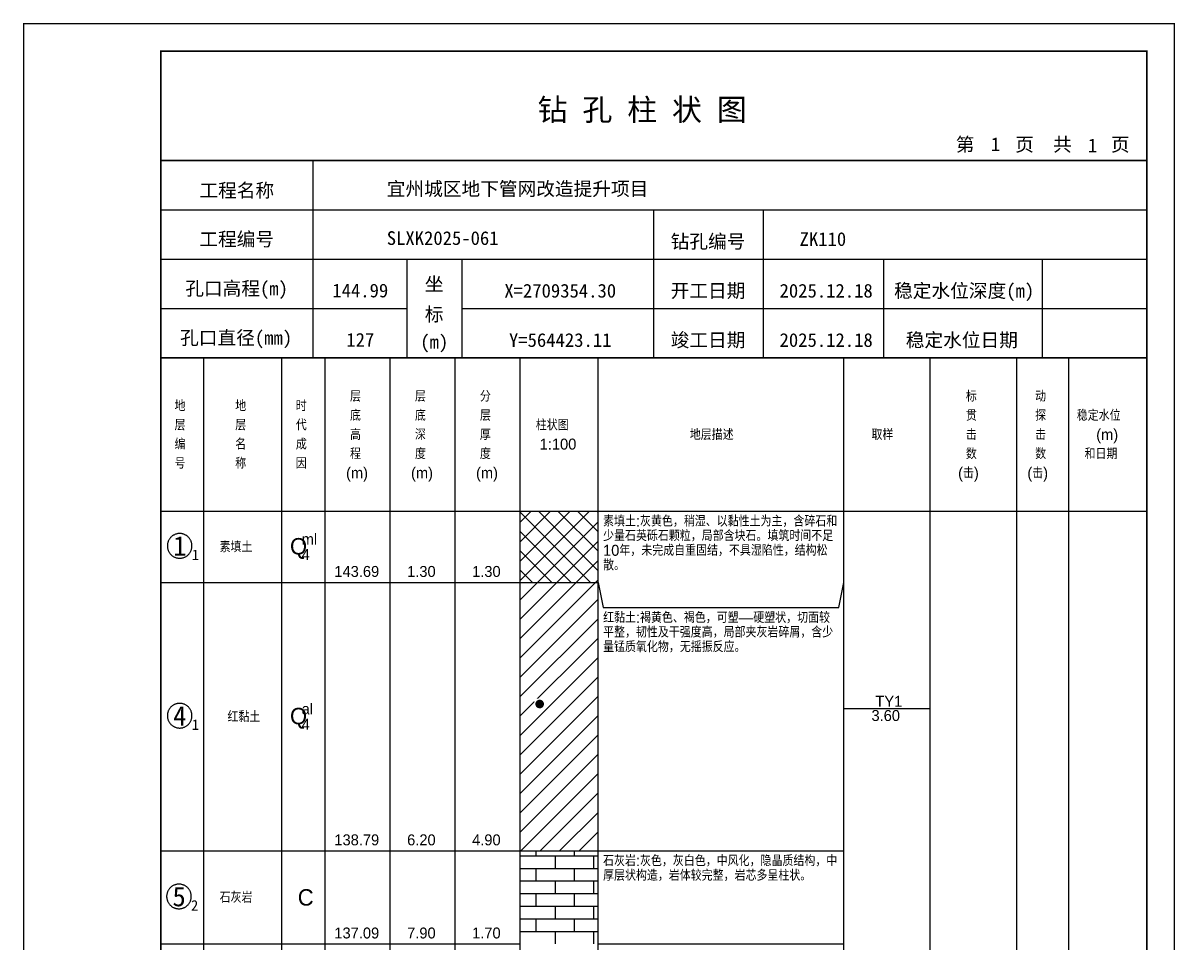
# Model space of a CAD drawing. Header units: millimetres. Extents: x 12489 to 89920, y 4630 to 4927.
# Drawn here: x 58909.3 to 59119.6, y 4758.7 to 4926.8 of the extents above; entities that cross this region are included whole.
import ezdxf
from ezdxf.enums import TextEntityAlignment as Align

# ---------------------------------------------------------------- set-up
doc = ezdxf.new("R2010")
doc.units = ezdxf.units.MM
doc.layers.add('GICAD_QUYANG', color=7, linetype='Continuous')
doc.layers.add('ZZT_TC', color=7, linetype='Continuous')
doc.styles.add('成果图图块', font='', dxfattribs={"height": 2.5})
doc.styles.add('成果图模板', font='')
doc.styles.add('成果图模板标题', font='simhei.ttf')
doc.styles.add('成果图表体', font='Comfont.shx', dxfattribs={"height": 2, "bigfont": 'Hztxt12a.shx'})
doc.styles.get('成果图图块').set_extended_font_data('FangSong_GB2312')
doc.styles.get('成果图模板').set_extended_font_data('FangSong_GB2312')

# ---------------------------------------------------------------- blocks, each defined once
blk = doc.blocks.new('DCBH-1-1-1415', base_point=(0.3, -0.11))
at = {"layer": 'ZZT_TC', "color": 7}
blk.add_polyline3d([(-0.19, 2.31, 0), (-0.3, 2.31, 0), (-0.41, 2.3, 0), (-0.52, 2.29, 0), (-0.63, 2.27, 0), (-0.73, 2.24, 0), (-0.84, 2.21, 0), (-0.95, 2.18, 0), (-1.05, 2.14, 0), (-1.15, 2.09, 0), (-1.25, 2.04, 0), (-1.35, 1.99, 0), (-1.44, 1.93, 0), (-1.53, 1.87, 0), (-1.62, 1.8, 0), (-1.7, 1.73, 0), (-1.78, 1.65, 0), (-1.86, 1.57, 0), (-1.93, 1.49, 0), (-2, 1.4, 0), (-2.06, 1.31, 0), (-2.12, 1.22, 0), (-2.17, 1.12, 0), (-2.22, 1.02, 0), (-2.27, 0.92, 0), (-2.31, 0.82, 0), (-2.34, 0.71, 0), (-2.37, 0.61, 0), (-2.4, 0.5, 0), (-2.41, 0.39, 0), (-2.43, 0.28, 0), (-2.44, 0.17, 0), (-2.44, 0.06, 0), (-2.44, -0.05, 0), (-2.43, -0.16, 0), (-2.41, -0.27, 0), (-2.4, -0.38, 0), (-2.37, -0.49, 0), (-2.34, -0.6, 0), (-2.31, -0.7, 0), (-2.27, -0.8, 0), (-2.22, -0.9, 0), (-2.17, -1, 0), (-2.12, -1.1, 0), (-2.06, -1.19, 0), (-2, -1.28, 0), (-1.93, -1.37, 0), (-1.86, -1.45, 0), (-1.78, -1.53, 0), (-1.7, -1.61, 0), (-1.62, -1.68, 0), (-1.53, -1.75, 0), (-1.44, -1.81, 0), (-1.35, -1.87, 0), (-1.25, -1.93, 0), (-1.15, -1.98, 0), (-1.05, -2.02, 0), (-0.95, -2.06, 0), (-0.84, -2.1, 0), (-0.73, -2.13, 0), (-0.63, -2.15, 0), (-0.52, -2.17, 0), (-0.41, -2.18, 0), (-0.3, -2.19, 0), (-0.19, -2.19, 0), (-0.08, -2.19, 0), (0.03, -2.18, 0), (0.14, -2.17, 0), (0.25, -2.15, 0), (0.36, -2.13, 0), (0.47, -2.1, 0), (0.57, -2.06, 0), (0.67, -2.02, 0), (0.77, -1.98, 0), (0.87, -1.93, 0), (0.97, -1.87, 0), (1.06, -1.81, 0), (1.15, -1.75, 0), (1.24, -1.68, 0), (1.32, -1.61, 0), (1.4, -1.53, 0), (1.48, -1.45, 0), (1.55, -1.37, 0), (1.62, -1.28, 0), (1.68, -1.19, 0), (1.74, -1.1, 0), (1.8, -1, 0), (1.85, -0.9, 0), (1.89, -0.8, 0), (1.93, -0.7, 0), (1.97, -0.6, 0), (2, -0.49, 0), (2.02, -0.38, 0), (2.04, -0.27, 0), (2.05, -0.16, 0), (2.06, -0.05, 0), (2.06, 0.06, 0), (2.06, 0.17, 0), (2.05, 0.28, 0), (2.04, 0.39, 0), (2.02, 0.5, 0), (2, 0.61, 0), (1.97, 0.71, 0), (1.93, 0.82, 0), (1.89, 0.92, 0), (1.85, 1.02, 0), (1.8, 1.12, 0), (1.74, 1.22, 0), (1.68, 1.31, 0), (1.62, 1.4, 0), (1.55, 1.49, 0), (1.48, 1.57, 0), (1.4, 1.65, 0), (1.32, 1.73, 0), (1.24, 1.8, 0), (1.15, 1.87, 0), (1.06, 1.93, 0), (0.97, 1.99, 0), (0.87, 2.04, 0), (0.77, 2.09, 0), (0.67, 2.14, 0), (0.57, 2.18, 0), (0.47, 2.21, 0), (0.36, 2.24, 0), (0.25, 2.27, 0), (0.14, 2.29, 0), (0.03, 2.3, 0), (-0.08, 2.31, 0), (-0.19, 2.31, 0)], dxfattribs=at)
at = {"style": '成果图图块'}
blk.add_text('1', height=3.57, dxfattribs=at).set_placement((-0.16, -1.74), align=Align.CENTER)
blk.add_text('1', height=1.91, dxfattribs=at).set_placement((2.03, -2.53))
blk = doc.blocks.new('DCBH-1-1-1416', base_point=(0.3, -0.11))
at = {"layer": 'ZZT_TC', "color": 7}
blk.add_polyline3d([(-0.19, 2.31, 0), (-0.3, 2.31, 0), (-0.41, 2.3, 0), (-0.52, 2.29, 0), (-0.63, 2.27, 0), (-0.73, 2.24, 0), (-0.84, 2.21, 0), (-0.95, 2.18, 0), (-1.05, 2.14, 0), (-1.15, 2.09, 0), (-1.25, 2.04, 0), (-1.35, 1.99, 0), (-1.44, 1.93, 0), (-1.53, 1.87, 0), (-1.62, 1.8, 0), (-1.7, 1.73, 0), (-1.78, 1.65, 0), (-1.86, 1.57, 0), (-1.93, 1.49, 0), (-2, 1.4, 0), (-2.06, 1.31, 0), (-2.12, 1.22, 0), (-2.17, 1.12, 0), (-2.22, 1.02, 0), (-2.27, 0.92, 0), (-2.31, 0.82, 0), (-2.34, 0.71, 0), (-2.37, 0.61, 0), (-2.4, 0.5, 0), (-2.41, 0.39, 0), (-2.43, 0.28, 0), (-2.44, 0.17, 0), (-2.44, 0.06, 0), (-2.44, -0.05, 0), (-2.43, -0.16, 0), (-2.41, -0.27, 0), (-2.4, -0.38, 0), (-2.37, -0.49, 0), (-2.34, -0.6, 0), (-2.31, -0.7, 0), (-2.27, -0.8, 0), (-2.22, -0.9, 0), (-2.17, -1, 0), (-2.12, -1.1, 0), (-2.06, -1.19, 0), (-2, -1.28, 0), (-1.93, -1.37, 0), (-1.86, -1.45, 0), (-1.78, -1.53, 0), (-1.7, -1.61, 0), (-1.62, -1.68, 0), (-1.53, -1.75, 0), (-1.44, -1.81, 0), (-1.35, -1.87, 0), (-1.25, -1.93, 0), (-1.15, -1.98, 0), (-1.05, -2.02, 0), (-0.95, -2.06, 0), (-0.84, -2.1, 0), (-0.73, -2.13, 0), (-0.63, -2.15, 0), (-0.52, -2.17, 0), (-0.41, -2.18, 0), (-0.3, -2.19, 0), (-0.19, -2.19, 0), (-0.08, -2.19, 0), (0.03, -2.18, 0), (0.14, -2.17, 0), (0.25, -2.15, 0), (0.36, -2.13, 0), (0.47, -2.1, 0), (0.57, -2.06, 0), (0.67, -2.02, 0), (0.77, -1.98, 0), (0.87, -1.93, 0), (0.97, -1.87, 0), (1.06, -1.81, 0), (1.15, -1.75, 0), (1.24, -1.68, 0), (1.32, -1.61, 0), (1.4, -1.53, 0), (1.48, -1.45, 0), (1.55, -1.37, 0), (1.62, -1.28, 0), (1.68, -1.19, 0), (1.74, -1.1, 0), (1.8, -1, 0), (1.85, -0.9, 0), (1.89, -0.8, 0), (1.93, -0.7, 0), (1.97, -0.6, 0), (2, -0.49, 0), (2.02, -0.38, 0), (2.04, -0.27, 0), (2.05, -0.16, 0), (2.06, -0.05, 0), (2.06, 0.06, 0), (2.06, 0.17, 0), (2.05, 0.28, 0), (2.04, 0.39, 0), (2.02, 0.5, 0), (2, 0.61, 0), (1.97, 0.71, 0), (1.93, 0.82, 0), (1.89, 0.92, 0), (1.85, 1.02, 0), (1.8, 1.12, 0), (1.74, 1.22, 0), (1.68, 1.31, 0), (1.62, 1.4, 0), (1.55, 1.49, 0), (1.48, 1.57, 0), (1.4, 1.65, 0), (1.32, 1.73, 0), (1.24, 1.8, 0), (1.15, 1.87, 0), (1.06, 1.93, 0), (0.97, 1.99, 0), (0.87, 2.04, 0), (0.77, 2.09, 0), (0.67, 2.14, 0), (0.57, 2.18, 0), (0.47, 2.21, 0), (0.36, 2.24, 0), (0.25, 2.27, 0), (0.14, 2.29, 0), (0.03, 2.3, 0), (-0.08, 2.31, 0), (-0.19, 2.31, 0)], dxfattribs=at)
at = {"style": '成果图图块'}
blk.add_text('4', height=3.57, dxfattribs=at).set_placement((-0.16, -1.74), align=Align.CENTER)
blk.add_text('1', height=1.91, dxfattribs=at).set_placement((2.03, -2.53))
blk = doc.blocks.new('DCBH-1-1-1417', base_point=(0.43, -0.11))
at = {"layer": 'ZZT_TC', "color": 7}
blk.add_polyline3d([(-0.19, 2.31, 0), (-0.3, 2.31, 0), (-0.41, 2.3, 0), (-0.52, 2.29, 0), (-0.63, 2.27, 0), (-0.73, 2.24, 0), (-0.84, 2.21, 0), (-0.95, 2.18, 0), (-1.05, 2.14, 0), (-1.15, 2.09, 0), (-1.25, 2.04, 0), (-1.35, 1.99, 0), (-1.44, 1.93, 0), (-1.53, 1.87, 0), (-1.62, 1.8, 0), (-1.7, 1.73, 0), (-1.78, 1.65, 0), (-1.86, 1.57, 0), (-1.93, 1.49, 0), (-2, 1.4, 0), (-2.06, 1.31, 0), (-2.12, 1.22, 0), (-2.17, 1.12, 0), (-2.22, 1.02, 0), (-2.27, 0.92, 0), (-2.31, 0.82, 0), (-2.34, 0.71, 0), (-2.37, 0.61, 0), (-2.4, 0.5, 0), (-2.41, 0.39, 0), (-2.43, 0.28, 0), (-2.44, 0.17, 0), (-2.44, 0.06, 0), (-2.44, -0.05, 0), (-2.43, -0.16, 0), (-2.41, -0.27, 0), (-2.4, -0.38, 0), (-2.37, -0.49, 0), (-2.34, -0.6, 0), (-2.31, -0.7, 0), (-2.27, -0.8, 0), (-2.22, -0.9, 0), (-2.17, -1, 0), (-2.12, -1.1, 0), (-2.06, -1.19, 0), (-2, -1.28, 0), (-1.93, -1.37, 0), (-1.86, -1.45, 0), (-1.78, -1.53, 0), (-1.7, -1.61, 0), (-1.62, -1.68, 0), (-1.53, -1.75, 0), (-1.44, -1.81, 0), (-1.35, -1.87, 0), (-1.25, -1.93, 0), (-1.15, -1.98, 0), (-1.05, -2.02, 0), (-0.95, -2.06, 0), (-0.84, -2.1, 0), (-0.73, -2.13, 0), (-0.63, -2.15, 0), (-0.52, -2.17, 0), (-0.41, -2.18, 0), (-0.3, -2.19, 0), (-0.19, -2.19, 0), (-0.08, -2.19, 0), (0.03, -2.18, 0), (0.14, -2.17, 0), (0.25, -2.15, 0), (0.36, -2.13, 0), (0.47, -2.1, 0), (0.57, -2.06, 0), (0.67, -2.02, 0), (0.77, -1.98, 0), (0.87, -1.93, 0), (0.97, -1.87, 0), (1.06, -1.81, 0), (1.15, -1.75, 0), (1.24, -1.68, 0), (1.32, -1.61, 0), (1.4, -1.53, 0), (1.48, -1.45, 0), (1.55, -1.37, 0), (1.62, -1.28, 0), (1.68, -1.19, 0), (1.74, -1.1, 0), (1.8, -1, 0), (1.85, -0.9, 0), (1.89, -0.8, 0), (1.93, -0.7, 0), (1.97, -0.6, 0), (2, -0.49, 0), (2.02, -0.38, 0), (2.04, -0.27, 0), (2.05, -0.16, 0), (2.06, -0.05, 0), (2.06, 0.06, 0), (2.06, 0.17, 0), (2.05, 0.28, 0), (2.04, 0.39, 0), (2.02, 0.5, 0), (2, 0.61, 0), (1.97, 0.71, 0), (1.93, 0.82, 0), (1.89, 0.92, 0), (1.85, 1.02, 0), (1.8, 1.12, 0), (1.74, 1.22, 0), (1.68, 1.31, 0), (1.62, 1.4, 0), (1.55, 1.49, 0), (1.48, 1.57, 0), (1.4, 1.65, 0), (1.32, 1.73, 0), (1.24, 1.8, 0), (1.15, 1.87, 0), (1.06, 1.93, 0), (0.97, 1.99, 0), (0.87, 2.04, 0), (0.77, 2.09, 0), (0.67, 2.14, 0), (0.57, 2.18, 0), (0.47, 2.21, 0), (0.36, 2.24, 0), (0.25, 2.27, 0), (0.14, 2.29, 0), (0.03, 2.3, 0), (-0.08, 2.31, 0), (-0.19, 2.31, 0)], dxfattribs=at)
at = {"style": '成果图图块'}
blk.add_text('5', height=3.57, dxfattribs=at).set_placement((-0.16, -1.74), align=Align.CENTER)
blk.add_text('2', height=1.91, dxfattribs=at).set_placement((2.03, -2.53))
blk = doc.blocks.new('gkqy1.dwg', base_point=(0.8, 0))
blk.add_wipeout([(-0.2, -0.2), (1.8, -0.2), (1.8, 1.8), (-0.2, 1.8)])
at = {"layer": 'GICAD_QUYANG'}
h = blk.add_hatch(color=7, dxfattribs=at)
edge = h.paths.add_edge_path()
edge.add_arc((0.8, 0.8), 0.8, 0, 360)
blk = doc.blocks.new('钻孔柱状图路桥昇龙制图梁世成校核莫家里.dwg212', base_point=(25, 236))
for p, q in [((52.82, 236), (52.82, 272)), ((25, 263), (205, 263)), ((115, 236), (115, 263)), ((135, 236), (135, 263)), ((25, 254), (205, 254)), ((70, 236), (70, 254)), ((80, 236), (80, 254)), ((157, 236), (157, 254)), ((185.95, 236), (185.95, 254)), ((25, 245), (70, 245)), ((80, 245), (205, 245))]:
    blk.add_line(p, q)
for points, const_width in [([(0, 0), (210, 0), (210, 297), (0, 297)], 0.25), ([(25, 5), (205, 5), (205, 292), (25, 292)], 0.3)]:
    blk.add_lwpolyline(points, close=True, dxfattribs=dict(const_width=const_width))
at = {"const_width": 0.3}
for points in [[(25, 272), (205, 272)], [(25, 236), (205, 236)]]:
    blk.add_lwpolyline(points, dxfattribs=at)
for s, height, style, p in [('钻 孔 柱 状 图', 4, '成果图模板标题', (93.8, 279.31)), ('第', 2.5, '成果图模板', (170.12, 273.7)), ('页', 2.5, '成果图模板', (180.96, 273.7)), ('共', 2.5, '成果图模板', (187.88, 273.7)), ('页', 2.5, '成果图模板', (198.44, 273.7)), ('工程名称', 2.5, '成果图模板', (32.07, 265.32)), ('宜州城区地下管网改造提升项目', 2.5, '成果图模板', (66.26, 265.61)), ('工程编号', 2.5, '成果图模板', (32.05, 256.41)), ('SLXK2025-061', 2.5, '成果图模板', (66.26, 256.61)), ('钻孔编号', 2.5, '成果图模板', (118.08, 256)), ('ZK110', 2.5, '成果图模板', (141.61, 256.43)), ('孔口高程(m)', 2.5, '成果图模板', (29.48, 247.41)), ('坐', 2.5, '成果图模板', (73.21, 248.24)), ('开工日期', 2.5, '成果图模板', (118.08, 247)), ('稳定水位深度(m)', 2.5, '成果图模板', (158.86, 247)), ('标', 2.5, '成果图模板', (73.21, 242.7)), ('孔口直径(mm)', 2.5, '成果图模板', (28.54, 238.41)), ('(m) ', 2.5, '成果图模板', (72.38, 237.65)), ('竣工日期', 2.5, '成果图模板', (118.08, 238)), ('稳定水位日期', 2.5, '成果图模板', (160.99, 238))]:
    blk.add_text(s, height=height, dxfattribs=dict(style=style)).set_placement(p)
at = {"style": '成果图模板'}
for s, p in [('1', (177.35, 273.74)), ('1', (195.08, 273.53)), ('144.99', (61.43, 247.04)), ('X=2709354.30', (97.92, 247)), ('2025.12.18', (146.46, 247)), ('127', (61.43, 238.04)), ('Y=564423.11', (97.92, 238)), ('2025.12.18', (146.46, 238))]:
    blk.add_text(s, height=2.5, dxfattribs=at).set_placement(p, align=Align.CENTER)

msp = doc.modelspace()

# ---------------------------------------------------------------- hatches: boundary and pattern name
at = {"linetype": 'Continuous'}
h = msp.add_hatch(dxfattribs=at)
h.set_pattern_fill('GKSTT', scale=0.5, style=0, pattern_type=2)
h.set_pattern_definition([(45, (0, 0), (-1.76776695, 1.76776695), []), (135, (0, 0), (-1.76776695, -1.76776695), [])])
h.paths.add_polyline_path([(59000.06, 4824.71), (59014.29, 4824.71), (59014.29, 4837.71), (59000.06, 4837.71)])
h = msp.add_hatch(dxfattribs=at)
h.set_pattern_fill('GKNXT', scale=0.5, style=0, pattern_type=2)
h.set_pattern_definition([(45, (0, 0), (-1.76776695, 1.76776695), [])])
h.paths.add_polyline_path([(59000.06, 4775.71), (59014.29, 4775.71), (59014.29, 4824.71), (59000.06, 4824.71)])
h = msp.add_hatch(dxfattribs=at)
h.set_pattern_fill('GKSHY', scale=0.5, style=0, pattern_type=2)
h.set_pattern_definition([(0, (0, 0), (0, 2.3), []), (90, (0, 0), (-3.5, 2.3), [2.3, -2.3])])
h.paths.add_polyline_path([(59000.06, 4758.71), (59014.29, 4758.71), (59014.29, 4775.71), (59000.06, 4775.71)])

# ---------------------------------------------------------------- linework, layer by layer
at = {"color": 0}
for p, q in [((58934.45, 4837.71), (58942.35, 4837.71)), ((58934.45, 4824.71), (58934.45, 4837.71)), ((58942.35, 4824.71), (58942.35, 4837.71)), ((58934.45, 4824.71), (58942.35, 4824.71)), ((58934.45, 4824.71), (58942.35, 4824.71)), ((58934.45, 4775.71), (58934.45, 4824.71)), ((58942.35, 4775.71), (58942.35, 4824.71)), ((58934.45, 4775.71), (58942.35, 4775.71)), ((58934.45, 4775.71), (58942.35, 4775.71)), ((58934.45, 4758.71), (58934.45, 4775.71)), ((58942.35, 4758.71), (58942.35, 4775.71)), ((58934.45, 4758.71), (58942.35, 4758.71))]:
    msp.add_line(p, q, dxfattribs=at)
for points in [[(58934.45, 4865.71), (58942.35, 4865.71)], [(58934.45, 4837.71), (58934.45, 4865.71)], [(58942.35, 4837.71), (58942.35, 4865.71)], [(58942.35, 4865.71), (58956.58, 4865.71)], [(58942.35, 4837.71), (58942.35, 4865.71)], [(58956.58, 4837.71), (58956.58, 4865.71)], [(58956.58, 4865.71), (58964.49, 4865.71)], [(58956.58, 4837.71), (58956.58, 4865.71)], [(58964.49, 4837.71), (58964.49, 4865.71)], [(58964.49, 4865.71), (58976.35, 4865.71)], [(58964.49, 4837.71), (58964.49, 4865.71)], [(58976.35, 4837.71), (58976.35, 4865.71)], [(58976.35, 4865.71), (58988.2, 4865.71)], [(58976.35, 4837.71), (58976.35, 4865.71)], [(58988.2, 4837.71), (58988.2, 4865.71)], [(58988.2, 4865.71), (59000.06, 4865.71)], [(58988.2, 4837.71), (58988.2, 4865.71)], [(59000.06, 4837.71), (59000.06, 4865.71)], [(59000.06, 4865.71), (59014.29, 4865.71)], [(59000.06, 4837.71), (59000.06, 4865.71)], [(59014.29, 4837.71), (59014.29, 4865.71)], [(59014.29, 4865.71), (59059.11, 4865.71)], [(59014.29, 4837.71), (59014.29, 4865.71)], [(59059.11, 4837.71), (59059.11, 4865.71)], [(59059.11, 4865.71), (59074.92, 4865.71)], [(59059.11, 4837.71), (59059.11, 4865.71)], [(59074.92, 4837.71), (59074.92, 4865.71)], [(59074.92, 4865.71), (59090.73, 4865.71)], [(59074.92, 4837.71), (59074.92, 4865.71)], [(59090.73, 4837.71), (59090.73, 4865.71)], [(59090.73, 4865.71), (59100.22, 4865.71)], [(59090.73, 4837.71), (59090.73, 4865.71)], [(59100.22, 4837.71), (59100.22, 4865.71)], [(59100.22, 4865.71), (59114.45, 4865.71)], [(59100.22, 4837.71), (59100.22, 4865.71)], [(59114.45, 4837.71), (59114.45, 4865.71)], [(58934.45, 4837.71), (58942.35, 4837.71)], [(58934.45, 4643.71), (58934.45, 4837.71)], [(58934.45, 4837.71), (58942.35, 4837.71)], [(58942.35, 4643.71), (58942.35, 4837.71)], [(58942.35, 4837.71), (58956.58, 4837.71)], [(58942.35, 4643.71), (58942.35, 4837.71)], [(58942.35, 4837.71), (58956.58, 4837.71)], [(58942.35, 4837.71), (58956.58, 4837.71)], [(58942.35, 4824.71), (58942.35, 4837.71)], [(58956.58, 4643.71), (58956.58, 4837.71)], [(58956.58, 4824.71), (58956.58, 4837.71)], [(58956.58, 4837.71), (58964.49, 4837.71)], [(58956.58, 4643.71), (58956.58, 4837.71)], [(58956.58, 4837.71), (58964.49, 4837.71)], [(58956.58, 4837.71), (58964.49, 4837.71)], [(58956.58, 4824.71), (58956.58, 4837.71)], [(58964.49, 4643.71), (58964.49, 4837.71)], [(58964.49, 4824.71), (58964.49, 4837.71)], [(58964.49, 4837.71), (58976.35, 4837.71)], [(58964.49, 4643.71), (58964.49, 4837.71)], [(58964.49, 4837.71), (58976.35, 4837.71)], [(58964.49, 4837.71), (58976.35, 4837.71)], [(58964.49, 4824.71), (58964.49, 4837.71)], [(58976.35, 4643.71), (58976.35, 4837.71)], [(58976.35, 4824.71), (58976.35, 4837.71)], [(58976.35, 4837.71), (58988.2, 4837.71)], [(58976.35, 4643.71), (58976.35, 4837.71)], [(58976.35, 4837.71), (58988.2, 4837.71)], [(58976.35, 4837.71), (58988.2, 4837.71)], [(58976.35, 4824.71), (58976.35, 4837.71)], [(58988.2, 4643.71), (58988.2, 4837.71)], [(58988.2, 4824.71), (58988.2, 4837.71)], [(58988.2, 4837.71), (59000.06, 4837.71)], [(58988.2, 4643.71), (58988.2, 4837.71)], [(58988.2, 4837.71), (59000.06, 4837.71)], [(58988.2, 4837.71), (59000.06, 4837.71)], [(58988.2, 4824.71), (58988.2, 4837.71)], [(59000.06, 4643.71), (59000.06, 4837.71)], [(59000.06, 4824.71), (59000.06, 4837.71)], [(59000.06, 4837.71), (59014.29, 4837.71)], [(59000.06, 4643.71), (59000.06, 4837.71)], [(59000.06, 4837.71), (59014.29, 4837.71)], [(59014.29, 4643.71), (59014.29, 4837.71)], [(59014.29, 4837.71), (59059.11, 4837.71)], [(59014.29, 4643.71), (59014.29, 4837.71)], [(59014.29, 4837.71), (59059.11, 4837.71)], [(59014.29, 4824.71), (59014.29, 4837.71)], [(59059.11, 4643.71), (59059.11, 4837.71)], [(59059.11, 4824.71), (59059.11, 4837.71)], [(59059.11, 4837.71), (59074.92, 4837.71)], [(59059.11, 4643.71), (59059.11, 4837.71)], [(59059.11, 4837.71), (59074.92, 4837.71)], [(59074.92, 4643.71), (59074.92, 4837.71)], [(59074.92, 4837.71), (59090.73, 4837.71)], [(59074.92, 4643.71), (59074.92, 4837.71)], [(59074.92, 4837.71), (59090.73, 4837.71)], [(59090.73, 4643.71), (59090.73, 4837.71)], [(59090.73, 4837.71), (59100.22, 4837.71)], [(59090.73, 4643.71), (59090.73, 4837.71)], [(59090.73, 4837.71), (59100.22, 4837.71)], [(59100.22, 4643.71), (59100.22, 4837.71)], [(59100.22, 4837.71), (59114.45, 4837.71)], [(59100.22, 4643.71), (59100.22, 4837.71)], [(59100.22, 4837.71), (59114.45, 4837.71)], [(59114.45, 4643.71), (59114.45, 4837.71)], [(58942.35, 4824.71), (58956.58, 4824.71)], [(58942.35, 4824.71), (58956.58, 4824.71)], [(58942.35, 4775.71), (58942.35, 4824.71)], [(58956.58, 4775.71), (58956.58, 4824.71)], [(58956.58, 4824.71), (58964.49, 4824.71)], [(58956.58, 4824.71), (58964.49, 4824.71)], [(58956.58, 4775.71), (58956.58, 4824.71)], [(58964.49, 4775.71), (58964.49, 4824.71)], [(58964.49, 4824.71), (58976.35, 4824.71)], [(58964.49, 4824.71), (58976.35, 4824.71)], [(58964.49, 4775.71), (58964.49, 4824.71)], [(58976.35, 4775.71), (58976.35, 4824.71)], [(58976.35, 4824.71), (58988.2, 4824.71)], [(58976.35, 4824.71), (58988.2, 4824.71)], [(58976.35, 4775.71), (58976.35, 4824.71)], [(58988.2, 4775.71), (58988.2, 4824.71)], [(58988.2, 4824.71), (59000.06, 4824.71)], [(58988.2, 4824.71), (59000.06, 4824.71)], [(58988.2, 4775.71), (58988.2, 4824.71)], [(59000.06, 4775.71), (59000.06, 4824.71)], [(59014.29, 4824.71), (59015.19, 4820.11)], [(59014.29, 4775.71), (59014.29, 4824.71)], [(59058.22, 4820.11), (59059.11, 4824.71)], [(59059.11, 4775.71), (59059.11, 4824.71)], [(59015.19, 4820.11), (59058.22, 4820.11)], [(59059.11, 4801.71), (59074.92, 4801.71)], [(58942.35, 4775.71), (58956.58, 4775.71)], [(58942.35, 4775.71), (58956.58, 4775.71)], [(58942.35, 4758.71), (58942.35, 4775.71)], [(58956.58, 4758.71), (58956.58, 4775.71)], [(58956.58, 4775.71), (58964.49, 4775.71)], [(58956.58, 4775.71), (58964.49, 4775.71)], [(58956.58, 4758.71), (58956.58, 4775.71)], [(58964.49, 4758.71), (58964.49, 4775.71)], [(58964.49, 4775.71), (58976.35, 4775.71)], [(58964.49, 4775.71), (58976.35, 4775.71)], [(58964.49, 4758.71), (58964.49, 4775.71)], [(58976.35, 4758.71), (58976.35, 4775.71)], [(58976.35, 4775.71), (58988.2, 4775.71)], [(58976.35, 4775.71), (58988.2, 4775.71)], [(58976.35, 4758.71), (58976.35, 4775.71)], [(58988.2, 4758.71), (58988.2, 4775.71)], [(58988.2, 4775.71), (59000.06, 4775.71)], [(58988.2, 4775.71), (59000.06, 4775.71)], [(58988.2, 4758.71), (58988.2, 4775.71)], [(59000.06, 4758.71), (59000.06, 4775.71)], [(59014.29, 4775.71), (59059.11, 4775.71)], [(59014.29, 4775.71), (59059.11, 4775.71)], [(59014.29, 4758.71), (59014.29, 4775.71)], [(59059.11, 4758.71), (59059.11, 4775.71)], [(58942.35, 4758.71), (58956.58, 4758.71)], [(58956.58, 4758.71), (58964.49, 4758.71)], [(58964.49, 4758.71), (58976.35, 4758.71)], [(58976.35, 4758.71), (58988.2, 4758.71)], [(58988.2, 4758.71), (59000.06, 4758.71)], [(59014.29, 4758.71), (59059.11, 4758.71)]]:
    msp.add_lwpolyline(points, dxfattribs=at)
at = {"color": 7, "flags": 128}
for points in [[(59000.06, 4824.71), (59014.29, 4824.71)], [(59000.06, 4775.71), (59014.29, 4775.71)]]:
    msp.add_lwpolyline(points, dxfattribs=at)

# ---------------------------------------------------------------- block references
for name, p in [('DCBH-1-1-1415', (58938.4, 4831.21)), ('DCBH-1-1-1416', (58938.4, 4800.21)), ('DCBH-1-1-1417', (58938.4, 4767.21))]:
    msp.add_blockref(name, p)

# ---------------------------------------------------------------- texts
at = {"color": 0, "style": '成果图表体'}
for s, height, p in [('层', 2, (58969, 4857.71)), ('层', 2, (58980.85, 4857.71)), ('分', 2, (58992.71, 4857.71)), ('标', 2, (59081.41, 4857.71)), ('动', 2, (59094.05, 4857.71)), ('地', 2, (58936.98, 4855.96)), ('地', 2, (58948.05, 4855.96)), ('时', 2, (58959.11, 4855.96)), ('底', 2, (58969, 4854.21)), ('底', 2, (58980.85, 4854.21)), ('层', 2, (58992.71, 4854.21)), ('贯', 2, (59081.41, 4854.21)), ('探', 2, (59094.05, 4854.21)), ('稳定水位', 2, (59101.65, 4854.21)), ('层', 2, (58936.98, 4852.46)), ('层', 2, (58948.05, 4852.46)), ('代', 2, (58959.11, 4852.46)), ('高', 2, (58969, 4850.71)), ('深', 2, (58980.85, 4850.71)), ('厚', 2, (58992.71, 4850.71)), ('柱状图', 2, (59002.91, 4852.46)), ('地层描述', 2, (59031.02, 4850.71)), ('取样', 2, (59064.18, 4850.71)), ('击', 2, (59081.41, 4850.71)), ('击', 2, (59094.05, 4850.71)), ('(m)', 2, (59105.2, 4850.71)), ('编', 2, (58936.98, 4848.96)), ('名', 2, (58948.05, 4848.96)), ('成', 2, (58959.11, 4848.96)), ('1:100', 2, (59003.62, 4848.96)), ('程', 2, (58969, 4847.21)), ('度', 2, (58980.85, 4847.21)), ('度', 2, (58992.71, 4847.21)), ('数', 2, (59081.41, 4847.21)), ('数', 2, (59094.05, 4847.21)), ('和日期', 2, (59103.07, 4847.21)), ('号', 2, (58936.98, 4845.46)), ('称', 2, (58948.05, 4845.46)), ('因', 2, (58959.11, 4845.46)), ('(m)', 2, (58968.28, 4843.71)), ('(m)', 2, (58980.14, 4843.71)), ('(m)', 2, (58992, 4843.71)), ('(击)', 2, (59079.99, 4843.71)), ('(击)', 2, (59092.63, 4843.71)), ('ml', 2, (58960.18, 4831.61)), ('素填土', 2, (58945.2, 4830.21)), ('Q', 3, (58958.05, 4829.81)), ('4', 2, (58960.18, 4828.81)), ('143.69', 2, (58966.15, 4825.71)), ('1.30', 2, (58979.43, 4825.71)), ('1.30', 2, (58991.29, 4825.71)), ('al', 2, (58960.18, 4800.61)), ('TY1', 2, (59064.89, 4802.01)), ('红黏土', 2, (58946.63, 4799.21)), ('Q', 3, (58958.05, 4798.81)), ('3.60', 2, (59064.18, 4799.41)), ('4', 2, (58960.18, 4797.81)), ('138.79', 2, (58966.15, 4776.71)), ('6.20', 2, (58979.43, 4776.71)), ('4.90', 2, (58991.29, 4776.71)), ('C', 3, (58959.47, 4765.71)), ('石灰岩', 2, (58945.2, 4766.21)), ('137.09', 2, (58966.15, 4759.71)), ('7.90', 2, (58979.43, 4759.71)), ('1.70', 2, (58991.29, 4759.71))]:
    msp.add_text(s, height=height, dxfattribs=at).set_placement(p)
at = {"color": 0, "char_height": 2, "width": 43.0292, "attachment_point": 1, "line_spacing_factor": 0.8, "style": '成果图表体'}
for s, insert in [('素填土:灰黄色，稍湿、以黏性土为主，含碎石和少量石英砾石颗粒，局部含块石。填筑时间不足10年，未完成自重固结，不具湿陷性，结构松散。', (59015.19, 4836.91)), ('红黏土:褐黄色、褐色，可塑—硬塑状，切面较平整，韧性及干强度高，局部夹灰岩碎屑，含少量锰质氧化物，无摇振反应。', (59015.19, 4819.31)), ('石灰岩:灰色，灰白色，中风化，隐晶质结构，中厚层状构造，岩体较完整，岩芯多呈柱状。', (59015.19, 4774.91))]:
    msp.add_mtext(s, dxfattribs=dict(at, insert=insert))

# ---------------------------------------------------------------- next in the draw order: block references
msp.add_blockref('gkqy1.dwg', (59003.62, 4801.71))

# ---------------------------------------------------------------- next in the draw order: block references
msp.add_blockref('钻孔柱状图路桥昇龙制图梁世成校核莫家里.dwg212', (58934.45, 4865.71))

doc.saveas('drawing.dxf')
